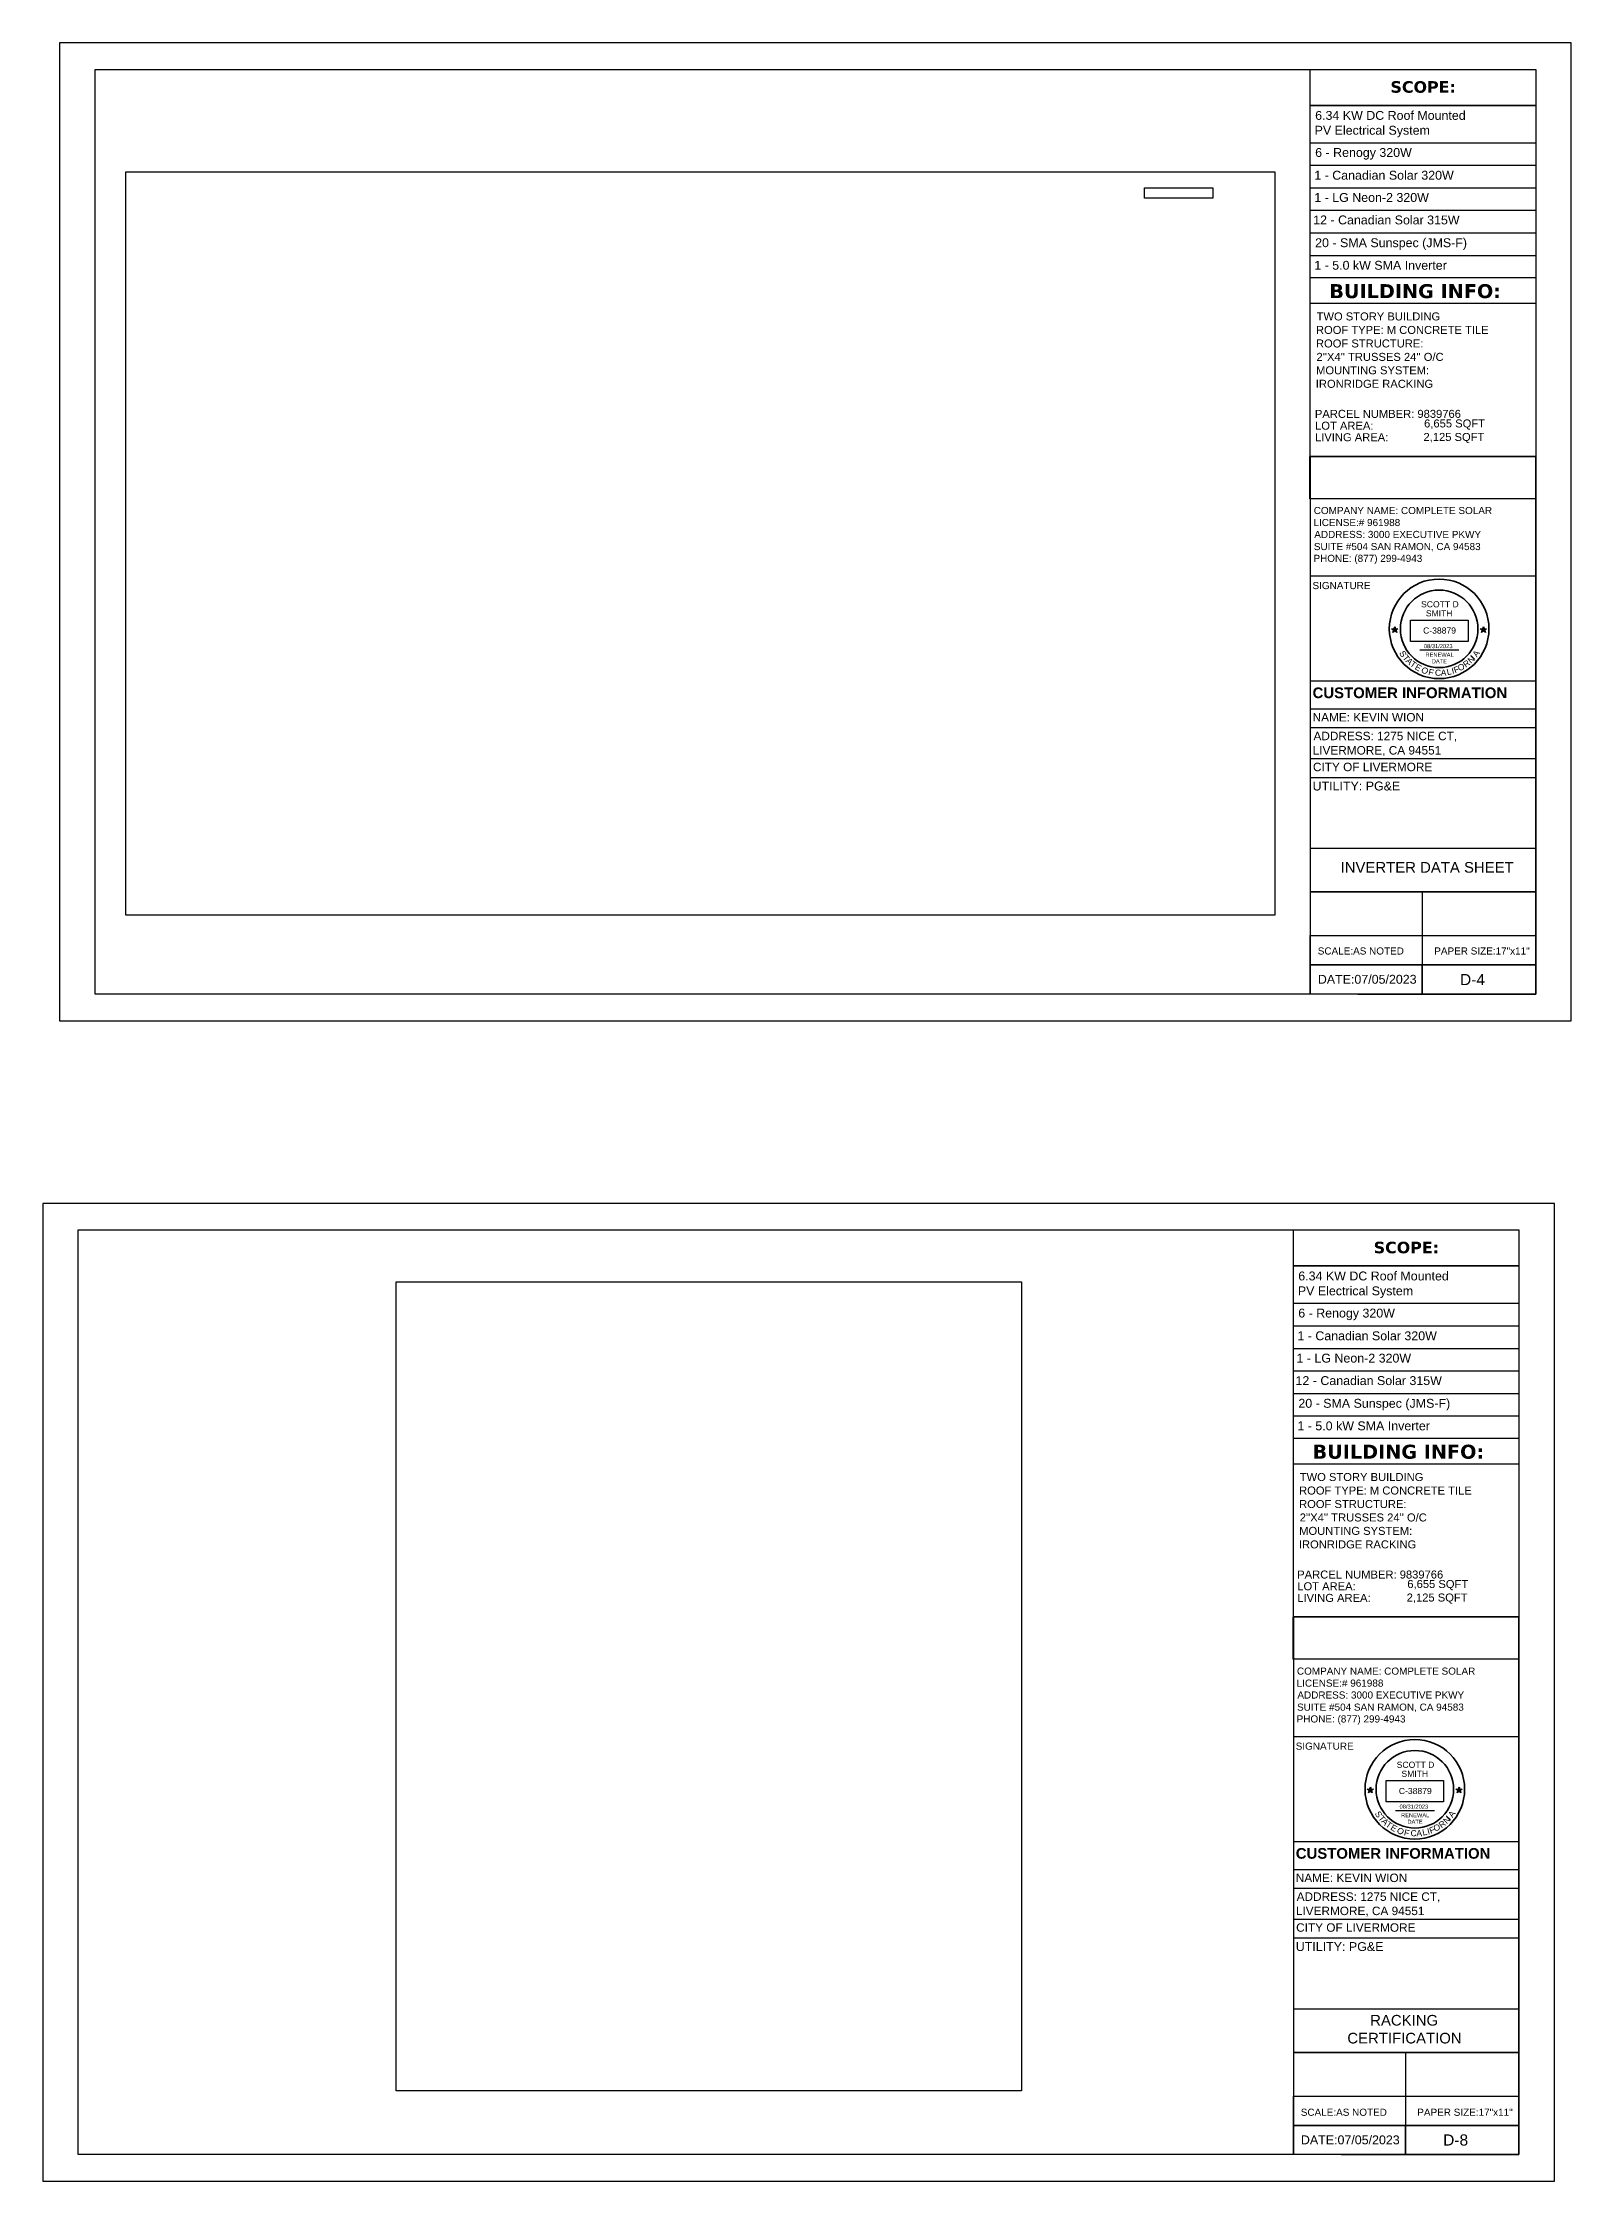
# Model space of a CAD drawing. Header units: millimetres. Extents: x 351 to 7480, y -14642 to -8468.
# Drawn here: x 3938 to 5656, y -13425 to -11019 of the extents above; entities that cross this region are included whole.
import ezdxf

# ---------------------------------------------------------------- set-up
doc = ezdxf.new("R2010")
doc.units = ezdxf.units.MM
doc.layers.add('PDF11_0', color=7, linetype='Continuous', true_color=0xb3b3b3)
for name, color, linetype in [('PDF11_PDF_Geometry', 7, 'Continuous'), ('PDF11_TEXT', 7, 'Continuous'), ('PDF15_0', 7, 'Continuous'), ('PDF15_PDF_Geometry', 7, 'Continuous'), ('PDF15_Text', 7, 'Continuous'), ('PDF5_Text', 7, 'Continuous'), ('PDF9_PDF_Geometry', 7, 'Continuous'), ('PDF_Text', 7, 'Continuous')]:
    doc.layers.add(name, color=color, linetype=linetype)
doc.styles.add('PDF Arial', font='arial.ttf')
doc.styles.add('PDF Arial Bold', font='arialbd.ttf')
doc.styles.add('PDF Verdana Bold', font='verdanab.ttf')
doc.styles.get("Standard").update_dxf_attribs({"font": 'arial.ttf'})
picture_1 = doc.add_image_def('image18.png', size_in_pixel=(45, 240))
picture_2 = doc.add_image_def('image19.png', size_in_pixel=(3069, 4743))
picture_3 = doc.add_image_def('image26.png', size_in_pixel=(45, 240))
picture_4 = doc.add_image_def('image27.png', size_in_pixel=(3303, 2552))
picture_5 = doc.add_image_def('image33.png', size_in_pixel=(858, 321))

# ---------------------------------------------------------------- blocks, each defined once
blk = doc.blocks.new('star')
h = blk.add_hatch(color=256)
h.dxf.hatch_style = 1
h.paths.add_polyline_path([(116.5, 62.57), (116.86, 62.57), (116.68, 63.12)])
h.paths.add_polyline_path([(116.68, 62.02), (116.97, 62.23), (116.86, 62.57), (116.5, 62.57), (116.39, 62.23)])
h.paths.add_polyline_path([(116.5, 62.57), (115.92, 62.57), (116.39, 62.23)])
h.paths.add_polyline_path([(116.39, 62.23), (116.21, 61.67), (116.68, 62.02)])
h.paths.add_polyline_path([(116.68, 62.02), (117.15, 61.67), (116.97, 62.23)])
h.paths.add_polyline_path([(116.97, 62.23), (117.44, 62.57), (116.86, 62.57)])
for p, q in [((116.21, 61.67), (116.68, 63.12)), ((116.68, 63.12), (117.15, 61.67)), ((115.92, 62.57), (117.44, 62.57)), ((117.15, 61.67), (115.92, 62.57)), ((117.44, 62.57), (116.21, 61.67))]:
    blk.add_line(p, q)
blk = doc.blocks.new('a')
at = {"color": 1, "char_height": 15, "attachment_point": 1}
for s, insert, rotation in [('{\\C256;S}', (169, 149), 301.8504), ('{\\C256;T}', (176.1, 138.5), 308.5602), ('{\\C256;A}', (182.8, 131.2), 313.9392), ('{\\C256;T}', (190.6, 123.2), 324.7462), ('{\\C256;E}', (201.4, 115.5), 330.0103), ('{\\C256;O}', (218.6, 109.1), 319.6464), ('{\\C256;I}', (283.7, 104.3), 13.6115), ('{\\C256;F}', (288.3, 105.4), 21.5682), ('{\\C256;O}', (299, 112.2), 12.6875), ('{\\C256;R}', (311.3, 116.8), 36.4598), ('{\\C256;N}', (322.6, 125.5), 43.0781), ('{\\C256;I}', (344.8, 127.8), 227.4846), ('{\\C256;A}', (335, 138.5), 54.6588), ('{\\C256;A}', (258.4, 100.3), 1.6689), ('{\\C256;L}', (271.7, 101.5), 12.6875)]:
    blk.add_mtext_dynamic_manual_height_columns(s, width=30.733, gutter_width=125, heights=[0], dxfattribs=dict(at, insert=insert, rotation=rotation))
at = {"color": 1, "insert": (244.5, 100.5), "char_height": 15, "attachment_point": 1}
blk.add_mtext_dynamic_manual_height_columns('{\\C256;C}', width=30.733, gutter_width=125, heights=[0], dxfattribs=at)
blk = doc.blocks.new('1')
at = {"color": 1, "xscale": 0.1018808021228187, "yscale": 0.1018808021228187, "zscale": 0.1018808021228187}
blk.add_blockref('a', (510.97, 81.39), dxfattribs=at)
at = {"color": 1, "insert": (534.46, 91.84), "char_height": 1.528, "attachment_point": 1, "rotation": 347.3366}
blk.add_mtext_dynamic_manual_height_columns('{\\C256;F}', width=1.5282, gutter_width=12.74, heights=[0], dxfattribs=at)

msp = doc.modelspace()

# ---------------------------------------------------------------- linework, layer by layer
at = {"lineweight": 30}
for p, q in [((5486.3, -11702.2), (5530.1, -11702.2)), ((5458.9, -13007.5), (5502.7, -13007.5))]:
    msp.add_line(p, q, dxfattribs=at)
at = {"lineweight": 35}
for centre, radius in [((5507.9, -11678.5), 56), ((5507.9, -11678.5), 43.6), ((5480.6, -12983.7), 56), ((5480.6, -12983.7), 43.6)]:
    msp.add_circle(centre, radius, dxfattribs=at)
at = {"layer": 'PDF11_0', "lineweight": 25}
for points in [[(4031.1, -12000.7), (4031.1, -11164.6), (5323.2, -11164.6), (5323.2, -12000.7)], [(5363, -11532.1), (5363, -11484.5), (5616.5, -11484.5), (5616.5, -11532.1)]]:
    msp.add_lwpolyline(points, close=True, dxfattribs=at)
at = {"layer": 'PDF11_0', "color": 5, "lineweight": 25}
msp.add_lwpolyline([(5253.5, -11182.6), (5253.5, -11194.2), (5176.6, -11194.2), (5176.6, -11182.6)], close=True, dxfattribs=at)
at = {"layer": 'PDF11_PDF_Geometry', "lineweight": 25}
for points in [[(3956.6, -11019.3), (3956.6, -12119.2), (5656.4, -12119.2), (5656.4, -11019.3)], [(5616.5, -12056.4), (5616.5, -12089.2), (5488.9, -12089.2), (5488.9, -12056.4)]]:
    msp.add_lwpolyline(points, close=True, dxfattribs=at)
for points in [[(5616.5, -11049.2), (5616.5, -12089.2), (3996.5, -12089.2), (3996.5, -11049.2), (5616.5, -11049.2), (5616.5, -12089.2), (5363, -12089.2), (5363, -12056.4), (5616.5, -12056.4), (5363, -12056.4), (5363, -12023.5), (5616.5, -12023.5)], [(5616.5, -11567.1), (5616.5, -12023.5), (5616.5, -12056.4), (5616.5, -12089.2), (5616.5, -11484.5), (5363, -11484.5), (5363, -12089.2)], [(5363, -11737.1), (5616.5, -11737.1)], [(5363, -11768.4), (5616.5, -11768.4)], [(5363, -11789.5), (5616.5, -11789.5)], [(5363, -11824.4), (5616.6, -11824.4)], [(5363, -11845.5), (5616.6, -11845.5)], [(5363, -11925.1), (5616.6, -11925.1)], [(5366.5, -11974.2), (5616.5, -11974.2), (5363, -11974.2), (5616.5, -11974.2), (5488.9, -11974.2), (5488.9, -12023.5), (5616.5, -12023.5), (5616.5, -11974.2)], [(5488.9, -12023.5), (5488.9, -12056.4), (5488.9, -12089.2)]]:
    msp.add_lwpolyline(points, dxfattribs=at)
at = {"layer": 'PDF11_PDF_Geometry', "color": 251, "lineweight": 25, "true_color": 0x525252}
msp.add_lwpolyline([(5416.6, -12089.2), (5616.5, -12089.2)], dxfattribs=at)
at = {"layer": 'PDF15_0', "lineweight": 25}
for points in [[(3937.6, -12324.7), (3937.6, -13424.6), (5637.5, -13424.6), (5637.5, -12324.7)], [(5597.5, -12395.1), (5344.1, -12395.1)], [(5597.5, -12395.1), (5597.5, -12589.1), (5344.1, -12589.1), (5344.1, -12395.1)], [(4335, -13323), (4335, -12412.9), (5038.1, -12412.9), (5038.1, -13323)], [(5344.1, -12837.5), (5344.1, -12789.9), (5597.5, -12789.9), (5597.5, -12837.5)]]:
    msp.add_lwpolyline(points, close=True, dxfattribs=at)
for points in [[(5344.1, -12789.9), (5344.1, -12354.6)], [(5344.1, -12437.1), (5597.5, -12437.1)], [(5344.1, -12462.4), (5597.5, -12462.4)], [(5344.1, -12487.8), (5597.5, -12487.8)], [(5344.1, -12513.1), (5597.5, -12513.1)], [(5344.1, -12538.5), (5597.5, -12538.5)], [(5344.1, -12563.8), (5597.5, -12563.8)], [(5344.1, -12617.5), (5597.5, -12617.5)], [(5344.2, -12924.4), (5597.6, -12924.4)]]:
    msp.add_lwpolyline(points, dxfattribs=at)
at = {"layer": 'PDF15_PDF_Geometry', "lineweight": 25}
for points in [[(5597.5, -12354.6), (5597.5, -13394.6), (3977.6, -13394.6), (3977.6, -12354.6), (5597.5, -12354.6), (5597.5, -13394.6), (5344.1, -13394.6), (5344.1, -13361.8), (5597.5, -13361.8), (5344.1, -13361.8), (5344.1, -13328.9), (5597.5, -13328.9)], [(5597.5, -12872.5), (5597.5, -13328.9), (5597.5, -13361.8), (5597.5, -13394.6), (5597.5, -12789.9), (5344.1, -12789.9), (5344.1, -13394.6)], [(5344.1, -13042.5), (5597.5, -13042.5)], [(5344.1, -13073.8), (5597.5, -13073.8)], [(5344.1, -13094.9), (5597.5, -13094.9)], [(5344.1, -13129.8), (5597.6, -13129.8)], [(5344.1, -13150.9), (5597.6, -13150.9)], [(5344.1, -13230.5), (5597.6, -13230.5)], [(5347.6, -13279.6), (5597.5, -13279.6), (5344.1, -13279.6), (5597.5, -13279.6), (5469.9, -13279.6), (5469.9, -13328.9), (5597.5, -13328.9), (5597.5, -13279.6)], [(5469.9, -13328.9), (5469.9, -13361.8), (5469.9, -13394.6)]]:
    msp.add_lwpolyline(points, dxfattribs=at)
msp.add_lwpolyline([(5597.5, -13361.8), (5597.5, -13394.6), (5469.9, -13394.6), (5469.9, -13361.8)], close=True, dxfattribs=at)
at = {"layer": 'PDF15_PDF_Geometry', "color": 251, "lineweight": 25, "true_color": 0x525252}
msp.add_lwpolyline([(5397.7, -13394.6), (5597.5, -13394.6)], dxfattribs=at)
at = {"layer": 'PDF9_PDF_Geometry', "lineweight": 25}
for points in [[(5363, -11484.5), (5363, -11049.2)], [(5363, -11131.7), (5616.5, -11131.7)], [(5363, -11157), (5616.5, -11157)], [(5363, -11182.4), (5616.5, -11182.4)], [(5363, -11207.7), (5616.5, -11207.7)], [(5363, -11233.1), (5616.5, -11233.1)], [(5363, -11258.4), (5616.5, -11258.4)], [(5363, -11312.1), (5616.5, -11312.1)], [(5363.1, -11619), (5616.6, -11619)]]:
    msp.add_lwpolyline(points, dxfattribs=at)
for points in [[(5616.5, -11089.7), (5363, -11089.7)], [(5616.5, -11089.7), (5616.5, -11283.7), (5363, -11283.7), (5363, -11089.7)]]:
    msp.add_lwpolyline(points, close=True, dxfattribs=at)

# ---------------------------------------------------------------- block references
at = {"xscale": 4.597039828451667, "yscale": 4.597039828451667, "zscale": 4.597039828451667, "rotation": 287.9700872862333}
for p in [(5020, -11257.7), (5119.7, -11257.7), (4992.6, -12563), (5092.3, -12563)]:
    msp.add_blockref('star', p, dxfattribs=at)
at = {"color": 1, "xscale": 4.51217474996896, "yscale": 4.51217474996896, "zscale": 4.51217474996896}
for p in [(3085.2, -12137.8), (3057.8, -13443.1)]:
    msp.add_blockref('1', p, dxfattribs=at)

# ---------------------------------------------------------------- texts
at = {"attachment_point": 1}
for s, width, heights, insert, char_height, line_spacing_factor in [('SCOTT D\\P  SMITH', 46.347, [0], (5487.6, -11647.4), 6.9, 0.88), ('RENEWAL\\P    DATE', 31.395, [17], (5492.5, -11705.3), 4.6, 0.96), ('SCOTT D\\P  SMITH', 46.347, [0], (5460.2, -12952.7), 6.9, 0.88), ('RENEWAL\\P    DATE', 31.395, [17], (5465.1, -13010.6), 4.6, 0.96)]:
    msp.add_mtext_dynamic_manual_height_columns(s, width=width, gutter_width=4.6, heights=heights, dxfattribs=dict(at, insert=insert, char_height=char_height, line_spacing_factor=line_spacing_factor))
for s, width, insert, char_height in [('C-38879', 41.59, (5489.9, -11676.9), 6.9), ('08/31/2023', 38.133, (5490.8, -11695.6), 4.6), ('C-38879', 41.59, (5462.6, -12982.2), 6.9), ('08/31/2023', 38.133, (5463.4, -13000.9), 4.6)]:
    msp.add_mtext_dynamic_manual_height_columns(s, width=width, gutter_width=4.6, heights=[0], dxfattribs=dict(at, insert=insert, char_height=char_height))
at = {"layer": 'PDF11_TEXT', "attachment_point": 7}
for s, insert, char_height, style in [('SCOPE:', (5453.2, -11075.7), 13, 'PDF Verdana Bold'), ('PV Electrical System', (5367.9, -11125.7), 10, 'PDF Arial'), ('6.34 KW DC Roof Mounted', (5368.5, -11106.1), 10, 'PDF Arial'), ('6 - Renogy 320W', (5368.5, -11150.7), 10, 'PDF Arial'), ('1 - Canadian Solar 320W', (5367.5, -11173.4), 10, 'PDF Arial'), ('20 - SMA Sunspec (JMS-F)', (5368.5, -11252.2), 10, 'PDF Arial'), ('1 - 5.0 kW SMA Inverter', (5367.5, -11274.7), 10, 'PDF Arial'), ('BUILDING INFO:', (5384.4, -11306.8), 15.749, 'PDF Verdana Bold'), ('TWO STORY BUILDING', (5370.1, -11331.7), 9, 'PDF Arial'), ('ROOF TYPE: M CONCRETE TILE', (5369.4, -11346.9), 9, 'PDF Arial'), ('ROOF STRUCTURE:', (5369.4, -11362.1), 9, 'PDF Arial'), ("2''X4'' TRUSSES 24'' O/C", (5370, -11377.2), 9, 'PDF Arial'), ('IRONRIDGE RACKING', (5369.2, -11407.5), 9, 'PDF Arial'), ('MOUNTING SYSTEM:', (5369.5, -11392.3), 9, 'PDF Arial'), ('6,655 SQFT', (5491, -11454.4), 9, 'PDF Arial'), ('2,125 SQFT', (5490.3, -11469.6), 9, 'PDF Arial'), ('COMPANY NAME: COMPLETE SOLAR', (5366.9, -11549.5), 8, 'PDF Arial'), ('ADDRESS: 3000 EXECUTIVE PKWY', (5367.5, -11576.4), 8, 'PDF Arial'), ('LICENSE:# 961988', (5366.6, -11563), 8, 'PDF Arial'), ('SUITE #504 SAN RAMON, CA 94583', (5367, -11591.4), 8, 'PDF Arial'), ('PHONE: (877) 299-4943', (5366.6, -11605.6), 8, 'PDF Arial'), ('SIGNATURE', (5365.5, -11633.9), 8, 'PDF Arial'), ('CUSTOMER INFORMATION', (5365.6, -11756.6), 12, 'PDF Arial Bold'), ('NAME: KEVIN WION', (5365.6, -11782.8), 9.5, 'PDF Arial'), ('ADDRESS: 1275 NICE CT,', (5366.6, -11805.5), 9.5, 'PDF Arial'), ('CITY OF LIVERMORE', (5366, -11838.7), 9.5, 'PDF Arial'), ('LIVERMORE, CA 94551', (5365.7, -11821.6), 9.5, 'PDF Arial'), ('UTILITY: PG&E', (5365.6, -11860.4), 10, 'PDF Arial'), ('INVERTER DATA SHEET', (5397.1, -11952.9), 12, 'PDF Arial'), ('DATE:07/05/2023', (5371.5, -12077.8), 10, 'PDF Arial'), ('D-4', (5531.4, -12079.2), 12.5, 'PDF Arial')]:
    msp.add_mtext(s, dxfattribs=dict(at, insert=insert, char_height=char_height, style=style))
at = {"layer": 'PDF15_Text', "attachment_point": 7}
for s, insert, char_height, style in [('SCOPE:', (5434.3, -12381.1), 13, 'PDF Verdana Bold'), ('6.34 KW DC Roof Mounted', (5349.5, -12411.5), 10, 'PDF Arial'), ('PV Electrical System', (5349, -12431.1), 10, 'PDF Arial'), ('6 - Renogy 320W', (5349.5, -12456.1), 10, 'PDF Arial'), ('1 - Canadian Solar 320W', (5348.5, -12478.8), 10, 'PDF Arial'), ('20 - SMA Sunspec (JMS-F)', (5349.6, -12557.6), 10, 'PDF Arial'), ('1 - 5.0 kW SMA Inverter', (5348.5, -12580.1), 10, 'PDF Arial'), ('BUILDING INFO:', (5365.5, -12612.2), 15.749, 'PDF Verdana Bold'), ('TWO STORY BUILDING', (5351.2, -12637.1), 9, 'PDF Arial'), ('ROOF TYPE: M CONCRETE TILE', (5350.4, -12652.3), 9, 'PDF Arial'), ('ROOF STRUCTURE:', (5350.4, -12667.5), 9, 'PDF Arial'), ("2''X4'' TRUSSES 24'' O/C", (5351.1, -12682.6), 9, 'PDF Arial'), ('MOUNTING SYSTEM:', (5350.5, -12697.7), 9, 'PDF Arial'), ('IRONRIDGE RACKING', (5350.2, -12712.9), 9, 'PDF Arial'), ('2,125 SQFT', (5471.4, -12775), 9, 'PDF Arial'), ('6,655 SQFT', (5472.1, -12759.8), 9, 'PDF Arial'), ('COMPANY NAME: COMPLETE SOLAR', (5348, -12854.9), 8, 'PDF Arial'), ('LICENSE:# 961988', (5347.7, -12868.4), 8, 'PDF Arial'), ('ADDRESS: 3000 EXECUTIVE PKWY', (5348.5, -12881.8), 8, 'PDF Arial'), ('SUITE #504 SAN RAMON, CA 94583', (5348.1, -12896.8), 8, 'PDF Arial'), ('PHONE: (877) 299-4943', (5347.7, -12911), 8, 'PDF Arial'), ('SIGNATURE', (5346.6, -12939.3), 8, 'PDF Arial'), ('CUSTOMER INFORMATION', (5346.7, -13062), 12, 'PDF Arial Bold'), ('NAME: KEVIN WION', (5346.7, -13088.2), 9.5, 'PDF Arial'), ('ADDRESS: 1275 NICE CT,', (5347.7, -13111), 9.5, 'PDF Arial'), ('LIVERMORE, CA 94551', (5346.8, -13127), 9.5, 'PDF Arial'), ('CITY OF LIVERMORE', (5347.1, -13144.1), 9.5, 'PDF Arial'), ('UTILITY: PG&E', (5346.7, -13165.8), 10, 'PDF Arial'), ('RACKING', (5430.4, -13249.7), 12, 'PDF Arial'), ('CERTIFICATION', (5404.7, -13269.8), 12, 'PDF Arial'), ('DATE:07/05/2023', (5352.5, -13383.2), 10, 'PDF Arial'), ('D-8', (5512.4, -13384.6), 12.5, 'PDF Arial')]:
    msp.add_mtext(s, dxfattribs=dict(at, insert=insert, char_height=char_height, style=style))
at = {"layer": 'PDF5_Text', "attachment_point": 7, "style": 'PDF Arial'}
for s, insert, char_height in [('1 - LG Neon-2 320W', (5367.5, -11198.4), 10), ('12 - Canadian Solar 315W', (5366.3, -11223.7), 10), ('PARCEL NUMBER: 9839766', (5368.2, -11441.3), 9), ('LOT AREA:', (5368.4, -11454.6), 9), ('LIVING AREA:', (5368.3, -11467.6), 9), ('1 - LG Neon-2 320W', (5347.5, -12503.9), 10), ('12 - Canadian Solar 315W', (5346.4, -12529.2), 10), ('PARCEL NUMBER: 9839766', (5348.3, -12746.8), 9), ('LIVING AREA:', (5348.4, -12773.1), 9), ('LOT AREA:', (5348.4, -12760), 9)]:
    msp.add_mtext(s, dxfattribs=dict(at, insert=insert, char_height=char_height))
at = {"layer": 'PDF_Text', "char_height": 8, "attachment_point": 7, "style": 'PDF Arial'}
for insert in [(5371.4, -12044.9), (5352.3, -13351.1)]:
    msp.add_mtext('SCALE:AS NOTED           PAPER SIZE:17"x11"', dxfattribs=dict(at, insert=insert))

# ---------------------------------------------------------------- pictures from other files: only their frames are drawn
at = {"color": 7, "true_color": 0xffffff}
image = msp.add_image(picture_5, insert=(5475.8, -11692.8), size_in_units=(64.6, 24.2), dxfattribs=dict(at, brightness=7, contrast=73))
image.dxf.flags = 15
image = msp.add_image(picture_5, insert=(5448.4, -12998), size_in_units=(64.6, 24.2), dxfattribs=dict(at, brightness=7, contrast=73))
image.dxf.flags = 15
at = {"layer": 'PDF11_0', "color": 7, "lineweight": 0}
image = msp.add_image(picture_2, insert=(5323.2, -12000.7), size_in_units=(836.2, 1292.3), rotation=90, dxfattribs=at)
image.dxf.flags = 15
image = msp.add_image(picture_1, insert=(5616.5, -11532.1), size_in_units=(47.5, 254.3), rotation=90, dxfattribs=at)
image.dxf.flags = 15
at = {"layer": 'PDF15_0', "color": 7, "lineweight": 0}
image = msp.add_image(picture_4, insert=(5038.1, -13323), size_in_units=(910.2, 703.2), rotation=90, dxfattribs=at)
image.dxf.flags = 15
image = msp.add_image(picture_3, insert=(5597.5, -12837.5), size_in_units=(47.5, 254.3), rotation=90, dxfattribs=at)
image.dxf.flags = 15

doc.saveas('drawing.dxf')
